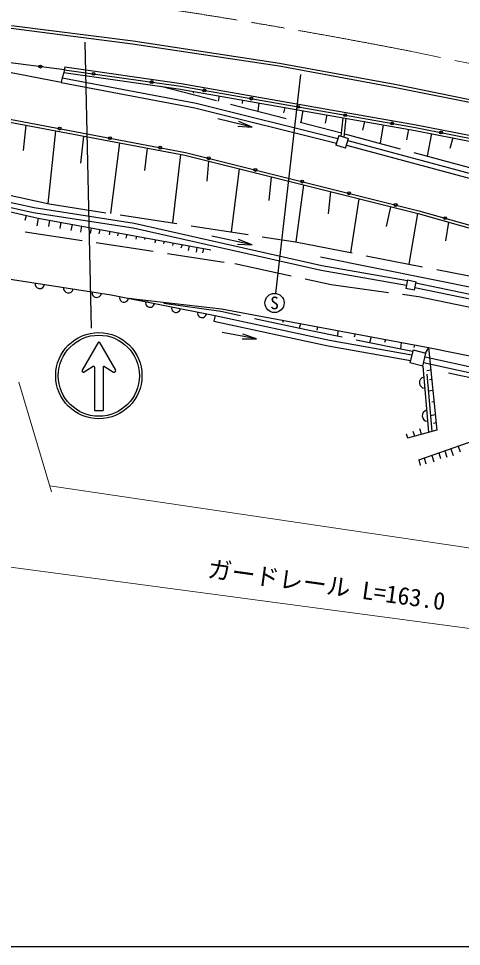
# Model space of a CAD drawing. Units: millimetres, scale not verified. Extents: x 40000 to 680000, y 20000 to 380000.
# Drawn here: x 387580 to 433761, y 205000 to 301762 of the extents above; entities that cross this region are included whole.
import ezdxf
from ezdxf.enums import TextEntityAlignment as Align

# ---------------------------------------------------------------- set-up
doc = ezdxf.new("R2010")
doc.units = ezdxf.units.MM
doc.header["$LTSCALE"] = 1000
doc.linetypes.add('CHAIN', pattern=[18.5, 12, -1.5, 3.5, -1.5])
doc.linetypes.add('DASHED', pattern=[7.5, 6, -1.5])
for name, color, linetype, lineweight in [('M-BGD', 7, 'Continuous', 25), ('M-BGD-EXST', 7, 'Continuous', 25), ('M-BMK', 2, 'CHAIN', 13), ('M-STR-HTXT', 7, 'Continuous', 13), ('M-STR-STRC', 7, 'Continuous', 25), ('M-TTL-BAND', 7, 'Continuous', 25)]:
    doc.layers.add(name, color=color, linetype=linetype, lineweight=lineweight)
doc.styles.add('ＭＳ ゴシック', font='')
doc.styles.get('ＭＳ ゴシック').set_extended_font_data('MS Gothic')

# ---------------------------------------------------------------- blocks, each defined once
blk = doc.blocks.new('open_arrow')
at = {"color": 0, "linetype": 'Continuous', "lineweight": -2}
blk.add_lwpolyline([(7.5, 1.25), (0, 0), (7.5, -1.25)], dxfattribs=at)

msp = doc.modelspace()

# ---------------------------------------------------------------- linework, layer by layer
at = {"layer": 'M-BGD'}
for p, q in [((386836, 301048), (399516, 299440)), ((386801, 300750), (399475, 299143)), ((399475, 299143), (414738, 296816)), ((399516, 299440), (414787, 297112)), ((392028, 295077), (372332, 298979)), ((392354, 296429), (377356, 298366)), ((414787, 297112), (426812, 294912)), ((392312, 296132), (392120, 295568)), ((392396, 296726), (392312, 296132)), ((392354, 296429), (404497, 294704)), ((392396, 296726), (404544, 295000)), ((414738, 296816), (426755, 294617)), ((392120, 295568), (392028, 295077)), ((392120, 295568), (406083, 292952)), ((392028, 295077), (405976, 292464)), ((404497, 294704), (428987, 290398)), ((404544, 295000), (429042, 290693)), ((405820, 294167), (405781, 293994)), ((426755, 294617), (440953, 291742)), ((426812, 294912), (441015, 292036)), ((373436, 293479), (404906, 287508)), ((373508, 293770), (404971, 287801)), ((408485, 293698), (408387, 293161)), ((410943, 293266), (410888, 292898)), ((405976, 292464), (420741, 288779)), ((406083, 292952), (420889, 289257)), ((412643, 292967), (412519, 292098)), ((415357, 292490), (415193, 291921)), ((417228, 292161), (417012, 290943)), ((419711, 291724), (419557, 290843)), ((421233, 289479), (421429, 291422)), ((421526, 289389), (421725, 291370)), ((388355, 290648), (388056, 288000)), ((423666, 291029), (423460, 290120)), ((425590, 290691), (425271, 288750)), ((428987, 290398), (450187, 286203)), ((429042, 290693), (450247, 286497)), ((391418, 290067), (390623, 282461)), ((394351, 289510), (394045, 286679)), ((420981, 289557), (420673, 288559)), ((420981, 289557), (421979, 289249)), ((428233, 290226), (428031, 289115)), ((430626, 289768), (430203, 287419)), ((432865, 289325), (432567, 288208)), ((398089, 288801), (397181, 281442)), ((421671, 288252), (420673, 288559)), ((421671, 288252), (421979, 289249)), ((421767, 288561), (437149, 284426)), ((421914, 289039), (437286, 284907)), ((400975, 288254), (400718, 285934)), ((404464, 287592), (403631, 280448)), ((404906, 287508), (429258, 281421)), ((404971, 287801), (429335, 281711)), ((407379, 286890), (407204, 284808)), ((371509, 285452), (389100, 281549)), ((371689, 285924), (389193, 282041)), ((410579, 286090), (409738, 279507)), ((371715, 284934), (389638, 280953)), ((413922, 285254), (413660, 282779)), ((417294, 284411), (416486, 278466)), ((420090, 283712), (419852, 281387)), ((423048, 282973), (422190, 277348)), ((389193, 282041), (399639, 280424)), ((426359, 282145), (425921, 280078)), ((429335, 281711), (451211, 275564)), ((388280, 280732), (388407, 281226)), ((389100, 281549), (399546, 279933)), ((389508, 280141), (389671, 280947)), ((389638, 280953), (407641, 277659)), ((390723, 280088), (390827, 280735)), ((429182, 281440), (428289, 276153)), ((429258, 281421), (451126, 275277)), ((391914, 279878), (392032, 280515)), ((393058, 279656), (393216, 280298)), ((394070, 279471), (394191, 280120)), ((395081, 279339), (395170, 279941)), ((395997, 279303), (396105, 279770)), ((399546, 279933), (419120, 275529)), ((399639, 280424), (419219, 276019)), ((432404, 280537), (432095, 278583)), ((397057, 279225), (397128, 279583)), ((397937, 279118), (398010, 279421)), ((398802, 278865), (398889, 279261)), ((399847, 278742), (399909, 279074)), ((400739, 278708), (400772, 278916)), ((401840, 278357), (401903, 278709)), ((361581, 278495), (397225, 272953)), ((402724, 278269), (402784, 278548)), ((403676, 278085), (403745, 278372)), ((404552, 277843), (404663, 278204)), ((405286, 277585), (405409, 278068)), ((406146, 277387), (406218, 277920)), ((406800, 277335), (406903, 277795)), ((419076, 276920), (445599, 271565)), ((419219, 276019), (428124, 274443)), ((419120, 275529), (428023, 273953)), ((428137, 274506), (427951, 273607)), ((428137, 274506), (429035, 274320)), ((428850, 273422), (429035, 274320)), ((429009, 274190), (453209, 269200)), ((397225, 272953), (408075, 270801)), ((428850, 273422), (427951, 273607)), ((428907, 273700), (453102, 268712)), ((399018, 272598), (408731, 271503)), ((408731, 271503), (430336, 267457)), ((408075, 270801), (407949, 270215)), ((407949, 270215), (419869, 267647)), ((408075, 270801), (419986, 268235)), ((415170, 270297), (415108, 270057)), ((416986, 269957), (416850, 269448)), ((418741, 269628), (418679, 269255)), ((420896, 269225), (420787, 268634)), ((419986, 268235), (428584, 266694)), ((422693, 268888), (422589, 268533)), ((424335, 268581), (424183, 267945)), ((425843, 268298), (425741, 267976)), ((419869, 267647), (428437, 266111)), ((427477, 267992), (427400, 267292)), ((428714, 267206), (428373, 265859)), ((428714, 267206), (430061, 266865)), ((428856, 267734), (428784, 267448)), ((430336, 267457), (429984, 266885)), ((430336, 267457), (431193, 258854)), ((429720, 265518), (430061, 266865)), ((429962, 266475), (440326, 264195)), ((429720, 265518), (428373, 265859)), ((429720, 265518), (430325, 258614)), ((429815, 265893), (440179, 263614)), ((430572, 265091), (430146, 265031)), ((429303, 255733), (450921, 263280)), ((430669, 264113), (430436, 264082)), ((430782, 262978), (430335, 262893)), ((430902, 261779), (430678, 261749)), ((431036, 260433), (430559, 260347)), ((431118, 259607), (430850, 259533)), ((431193, 258854), (428149, 258012)), ((431412, 256469), (431577, 255879)), ((432017, 256680), (432223, 256026)), ((432666, 256907), (432909, 256181)), ((433430, 257174), (433627, 256585)), ((429303, 255733), (429444, 255158)), ((429884, 255936), (430062, 255328)), ((430667, 256209), (430895, 255538))]:
    msp.add_line(p, q, dxfattribs=at)
at = {"layer": 'M-BGD', "linetype": 'DASHED'}
for p, q in [((402422, 294696), (421270, 289847)), ((421562, 289751), (437420, 285471)), ((371539, 286651), (390754, 282432)), ((390754, 282432), (416466, 278470)), ((380853, 280658), (410131, 276203)), ((416466, 278470), (444865, 272906)), ((410131, 276203), (420194, 274021)), ((420194, 274021), (429286, 272778)), ((408657, 271205), (399114, 272579)), ((429286, 272778), (461535, 266050)), ((418061, 269188), (408657, 271205)), ((428670, 267034), (418061, 269188)), ((430336, 267457), (450496, 263331)), ((430703, 258718), (430075, 265836)), ((428156, 258014), (428022, 258436)), ((428893, 258218), (428731, 258711)), ((429596, 258412), (429436, 258970))]:
    msp.add_line(p, q, dxfattribs=at)
at = {"layer": 'M-BGD'}
msp.add_lwpolyline([(392312, 296132), (404450, 294407), (428932, 290103), (450126, 285910), (463420, 283047), (478527, 279596), (497809, 275043), (514849, 270713), (564528, 258647)], dxfattribs=at)
for centre in [(389854, 296752), (395390, 295998), (401462, 295135), (406946, 294273), (411844, 293412), (416742, 292551), (421640, 291690), (391861, 290288), (426538, 290829), (397105, 289293), (431637, 289874), (402349, 288298), (407407, 287192), (412280, 285974), (417153, 284756), (422026, 283538), (426898, 282320), (432069, 280942)]:
    msp.add_circle(centre, 150, dxfattribs=at)
for centre, radius, start, end in [((389799, 274109), 501, 171.27643, 351.04945), ((392769, 273647), 501, 171.27643, 351.04945), ((395740, 273185), 501, 171.27643, 351.04945), ((398574, 272648), 462, 164.12367, 353.4412), ((401286, 272110), 462, 164.12367, 353.4412), ((403999, 271572), 462, 164.12367, 353.4412), ((406711, 271034), 462, 164.12367, 353.4412), ((429955, 263799), 584, 103.24317, 266.77814), ((430257, 260347), 584, 103.24317, 266.77814)]:
    msp.add_arc(centre, radius, start, end, dxfattribs=at)
at = {"layer": 'M-BGD-EXST'}
for p, q in [((416969, 295920), (414385, 273099)), ((411954, 290440), (408376, 291296)), ((411926, 278151), (407738, 279061)), ((412408, 268347), (408795, 269009)), ((436495, 263921), (432400, 264794))]:
    msp.add_line(p, q, dxfattribs=at)
msp.add_circle((414272, 272105), 1000, dxfattribs=at)
at = {"layer": 'M-BMK'}
msp.add_line((467821, 290216), (428583, 298329), dxfattribs=at)
msp.add_arc((310958, -302505), 612238, 78.92339, 84.50146, dxfattribs=at)
at = {"layer": 'M-STR-HTXT'}
for p, q in [((391010, 252400), (387610, 263848)), ((557132, 228490), (390824, 253027)), ((501673, 229231), (355159, 248753))]:
    msp.add_line(p, q, dxfattribs=at)
at = {"layer": 'M-STR-STRC'}
for p, q in [((394474, 299300), (395154, 269489)), ((395873, 267972), (394209, 265104)), ((396029, 267972), (397693, 265104)), ((395364, 265476), (394417, 264901)), ((395501, 265424), (395501, 260874)), ((396401, 265424), (396401, 260874)), ((396538, 265476), (397485, 264901)), ((395501, 260874), (396401, 260874))]:
    msp.add_line(p, q, dxfattribs=at)
for radius in [4500, 4230]:
    msp.add_circle((395951, 264519), radius, dxfattribs=at)
for centre, radius, start, end in [((395951, 267927), 90, 30.12222, 149.87778), ((395411, 265399), 90, 0, 121.25043), ((396491, 265399), 90, 58.74957, 180), ((394339, 265029), 150, 149.87778, 301.25043), ((397563, 265029), 150, 238.74957, 30.12222)]:
    msp.add_arc(centre, radius, start, end, dxfattribs=at)
at = {"layer": 'M-TTL-BAND'}
msp.add_line((40000, 205000), (579000, 205000), dxfattribs=at)

# ---------------------------------------------------------------- block references
at = {"layer": 'M-BGD-EXST', "xscale": 200, "yscale": 200}
for p, rotation in [((411954, 290440), 166.5), ((411926, 278151), 167.7), ((412408, 268347), 169.6)]:
    msp.add_blockref('open_arrow', p, dxfattribs=dict(at, rotation=rotation))

# ---------------------------------------------------------------- texts
at = {"layer": 'M-BGD-EXST', "style": 'ＭＳ ゴシック'}
msp.add_text('S', height=1320, dxfattribs=at).set_placement((414272, 272105), align=Align.MIDDLE_CENTER)
at = {"layer": 'M-STR-HTXT', "style": 'ＭＳ ゴシック'}
msp.add_text('ガードレール L=163.0', height=1833, rotation=352.016, dxfattribs=at).set_placement((407127, 242973), align=Align.BOTTOM_LEFT)

doc.saveas('drawing.dxf')
